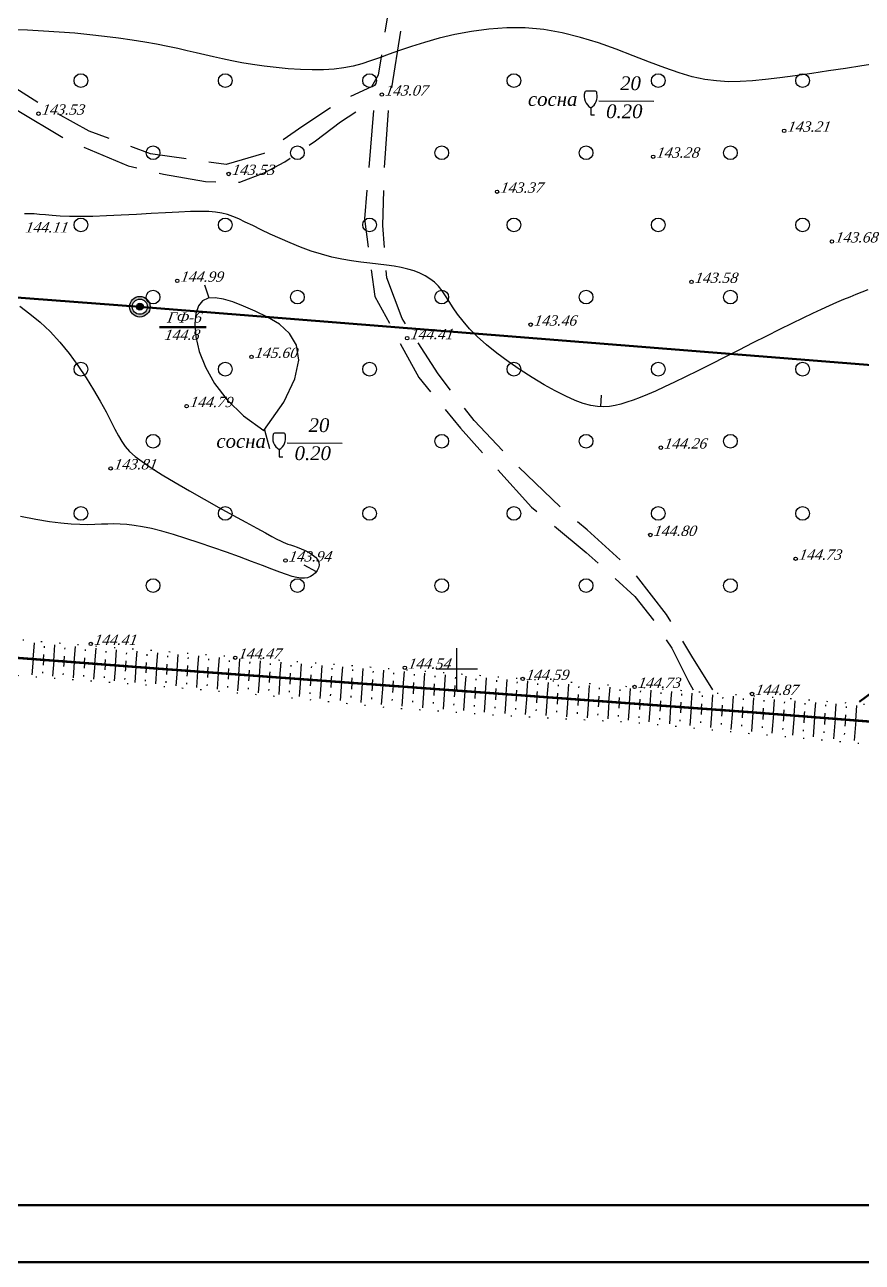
# Model space of a CAD drawing. Header units: millimetres. Extents: x 1400 to 4853, y -623 to 1865.
# Drawn here: x 2682.7 to 2755.8, y 1261.5 to 1369.6 of the extents above; entities that cross this region are included whole.
import ezdxf

# ---------------------------------------------------------------- set-up
doc = ezdxf.new("R2010")
doc.units = ezdxf.units.MM
doc.set_wipeout_variables(frame=1)
for name, pattern in [('ADOT1', [1.6, 0.1, -1.5]), ('AHIDDEN2', [3, 1.5, -1.5]), ('AHIDDEN4', [7, 5, -2])]:
    doc.linetypes.add(name, pattern=pattern)
for name, color, linetype in [('CONT-MNR', 7, 'Continuous'), ('жел_дор', 7, 'Continuous'), ('кресты', 7, 'Continuous'), ('ПИКЕТЫ', 7, 'Continuous'), ('проы', 7, 'Continuous'), ('РАСТИТ', 7, 'Continuous'), ('РЕЛЬЕФ', 7, 'Continuous'), ('Скважины', 7, 'Continuous'), ('СІТУАЦІЯ', 7, 'Continuous')]:
    doc.layers.add(name, color=color, linetype=linetype)
doc.styles.add('grad', font='timesi.ttf')
doc.styles.add('universw', font='timesi.ttf', dxfattribs={"oblique": 10})

# ---------------------------------------------------------------- blocks, each defined once
blk = doc.blocks.new('390_2')
at = {"color": 0, "linetype": 'Continuous', "lineweight": 0}
blk.add_wipeout([(0.56, -0.02), (0.56, 0.02), (0.02, 0.02), (0.02, 1.02), (0.15, 1.11), (0.31, 1.24), (0.46, 1.38), (0.62, 1.58), (0.73, 1.77), (0.84, 2), (0.9, 2.21), (0.95, 2.44), (0.96, 2.61), (0.96, 2.86), (0.94, 3.01), (0.89, 3.24), (0.86, 3.33), (0.82, 3.39), (0.77, 3.44), (0.7, 3.46), (-0.38, 3.46), (-0.69, 3.46), (-0.8, 3.42), (-0.85, 3.37), (-0.89, 3.28), (-0.93, 3.11), (-0.96, 2.93), (-0.97, 2.66), (-0.95, 2.39), (-0.91, 2.19), (-0.85, 2.03), (-0.78, 1.85), (-0.67, 1.65), (-0.56, 1.5), (-0.45, 1.37), (-0.28, 1.21), (-0.13, 1.09), (-0.02, 1.02), (-0.02, -0.02)], dxfattribs=at)
at = {"color": 0, "linetype": 'Continuous'}
blk.add_lwpolyline([(0.89, 3.12), (0.86, 3.28, 0.283123), (0.7, 3.44), (-0.69, 3.44, 0.301637), (-0.87, 3.28, 0.346308), (0, 1.03, 0.325277)], format="xyb", close=True, dxfattribs=at)
blk.add_lwpolyline([(0, 1.03), (0, 0), (0.54, 0)], dxfattribs=at)
blk = doc.blocks.new('372')
blk.add_circle((0, 0), 1)
blk = doc.blocks.new('368')
at = {"color": 0, "linetype": 'Continuous'}
blk.add_blockref('372', (0, 0), dxfattribs=at)
blk = doc.blocks.new('A$C0DFD615A')
at = {"layer": 'Скважины', "linetype": 'Continuous'}
h = blk.add_hatch(color=6, dxfattribs=at)
h.paths.add_polyline_path([(-3, 0, 1), (3, 0, 1)])
h.paths.add_polyline_path([(2.2, 0, -1), (-2.2, 0, -1)], flags=16)
at = {"layer": 'Скважины', "linetype": 'Continuous', "lineweight": 50}
h = blk.add_hatch(color=6, dxfattribs=at)
edge = h.paths.add_edge_path()
edge.add_arc((0, 0), 1, 0, 360)
at = {"layer": 'Скважины', "color": 0, "linetype": 'Continuous'}
for radius in [3, 2.2, 1]:
    blk.add_circle((0, 0), radius, dxfattribs=at)

msp = doc.modelspace()

# ---------------------------------------------------------------- hatches: boundary and pattern name
at = {"layer": 'Скважины', "linetype": 'Continuous'}
h = msp.add_hatch(color=6, dxfattribs=at)
h.paths.add_polyline_path([(2691.8023, 1344.9267, 1), (2693.6023, 1344.9267, 1)])
h.paths.add_polyline_path([(2693.3623, 1344.9267, -1), (2692.0423, 1344.9267, -1)], flags=16)
at = {"layer": 'Скважины', "linetype": 'Continuous', "lineweight": 50}
h = msp.add_hatch(color=6, dxfattribs=at)
edge = h.paths.add_edge_path()
edge.add_arc((2692.7023, 1344.9267), 0.3, 0, 360)

# ---------------------------------------------------------------- linework, layer by layer
at = {"lineweight": 50}
for points in [[(3351.713, 1865.4673), (3351.713, 1261.4673), (2485.713, 1261.4673), (2485.713, 1865.4673)], [(3346.713, 1860.4673), (3346.713, 1266.4673), (2505.713, 1266.4673), (2505.713, 1860.4673)]]:
    msp.add_lwpolyline(points, close=True, dxfattribs=at)
at = {"color": 7, "linetype": 'Continuous', "lineweight": 50, "flags": 128}
msp.add_lwpolyline([(2758.0423, 1339.7067), (2692.7023, 1344.9267), (2583.6093, 1353.1827, -0.37665893), (2557.6357, 1380.3754), (2553.3126, 1443.2455), (2551.4534, 1466.9327), (2559.0536, 1529.656), (2564.1924, 1580.9801), (2565.5951, 1599.3905), (2569.222, 1641.163, -0.34034588), (2591.1699, 1664.6371), (2631.7289, 1667.7403), (2712.8418, 1675.4467), (2806.1546, 1677.7296)], format="xyb", dxfattribs=at)
at = {"layer": 'CONT-MNR', "color": 30, "linetype": 'Continuous', "flags": 128}
for points in [[(2757.0604, 1366.1749), (2755.7181, 1365.9619), (2754.2904, 1365.7405), (2752.8191, 1365.5181), (2751.346, 1365.3021), (2749.9131, 1365.0997), (2748.5622, 1364.9184), (2747.3236, 1364.7659), (2746.1808, 1364.652), (2745.1058, 1364.5868), (2744.0704, 1364.5806), (2743.0467, 1364.6436), (2742.0065, 1364.786), (2740.9218, 1365.018), (2739.7645, 1365.3498), (2738.5132, 1365.7844), (2737.1734, 1366.296), (2735.7574, 1366.8516), (2734.2773, 1367.4182), (2732.7454, 1367.9629), (2731.1738, 1368.4524), (2729.5748, 1368.854), (2727.9605, 1369.1346), (2726.3441, 1369.27), (2724.742, 1369.2723), (2723.1714, 1369.1624), (2721.6497, 1368.9609), (2720.1941, 1368.6889), (2718.822, 1368.3672), (2717.5507, 1368.0166), (2716.3974, 1367.658), (2715.372, 1367.3097), (2714.4543, 1366.9796), (2713.6168, 1366.6728), (2712.8318, 1366.3946), (2712.0718, 1366.1502), (2711.3092, 1365.945), (2710.5163, 1365.784), (2709.6656, 1365.6727), (2708.7376, 1365.6143), (2707.7448, 1365.6046), (2706.7079, 1365.6377), (2705.6478, 1365.7075), (2704.5851, 1365.808), (2703.5404, 1365.9331), (2702.5345, 1366.0769), (2701.588, 1366.2332), (2700.7149, 1366.3969), (2699.9015, 1366.5663), (2699.1274, 1366.7407), (2698.372, 1366.9191), (2697.6149, 1367.1009), (2696.8356, 1367.2851), (2696.0137, 1367.4709), (2695.1286, 1367.6576), (2694.1646, 1367.8439), (2693.1238, 1368.0276), (2692.0134, 1368.2057), (2690.8402, 1368.3756), (2689.6112, 1368.5345), (2688.3332, 1368.6797), (2687.0134, 1368.8083), (2685.6585, 1368.9177), (2684.2778, 1369.0055), (2682.8898, 1369.0713), (2681.5153, 1369.1149)], [(2756.2468, 1346.4002), (2755.7314, 1346.1989), (2755.2077, 1345.9907), (2754.6726, 1345.7738), (2754.1156, 1345.5424), (2753.5239, 1345.2894), (2752.885, 1345.0081), (2752.1862, 1344.6913), (2751.4151, 1344.3322), (2750.5589, 1343.9238), (2749.6051, 1343.4592), (2748.5478, 1342.9352), (2747.4074, 1342.3636), (2746.2111, 1341.76), (2744.9862, 1341.14), (2743.7598, 1340.5192), (2742.559, 1339.9132), (2741.4112, 1339.3375), (2740.3435, 1338.8078), (2739.3766, 1338.3364), (2738.5061, 1337.9226), (2737.7209, 1337.5622), (2737.0102, 1337.2515), (2736.3629, 1336.9862), (2735.7681, 1336.7626), (2735.2149, 1336.5765), (2734.6923, 1336.4239), (2734.1885, 1336.3032), (2733.6885, 1336.2217), (2733.1764, 1336.1893), (2732.6363, 1336.2157), (2732.0523, 1336.3106), (2731.4084, 1336.4838), (2730.6889, 1336.745), (2729.8777, 1337.104), (2728.9668, 1337.5658), (2727.979, 1338.1175), (2726.9449, 1338.7412), (2725.895, 1339.4192), (2724.8599, 1340.1338), (2723.8703, 1340.8673), (2722.9566, 1341.6019), (2722.1496, 1342.3199), (2721.471, 1343.0063), (2720.9082, 1343.6566), (2720.4395, 1344.2693), (2720.0437, 1344.8425), (2719.6991, 1345.3746), (2719.3843, 1345.864), (2719.078, 1346.3088), (2718.7585, 1346.7075), (2718.4078, 1347.0591), (2718.0214, 1347.3663), (2717.5981, 1347.6326), (2717.1367, 1347.8613), (2716.636, 1348.056), (2716.095, 1348.2201), (2715.5124, 1348.357), (2714.8871, 1348.4702), (2714.2185, 1348.5642), (2713.5091, 1348.6481), (2712.7617, 1348.7318), (2711.9793, 1348.8256), (2711.1649, 1348.9393), (2710.3215, 1349.0832), (2709.4521, 1349.2673), (2708.5596, 1349.5016), (2707.6489, 1349.7923), (2706.7322, 1350.129), (2705.8239, 1350.4978), (2704.9379, 1350.8842), (2704.0885, 1351.2742), (2703.2899, 1351.6534), (2702.5562, 1352.0079), (2701.9017, 1352.3232), (2701.3324, 1352.5882), (2700.8227, 1352.8033), (2700.3388, 1352.9718), (2699.8472, 1353.0971), (2699.3141, 1353.1827), (2698.7058, 1353.2317), (2697.9887, 1353.2477), (2697.1289, 1353.2339), (2696.1055, 1353.1944), (2694.9474, 1353.1358), (2693.6964, 1353.0655), (2692.3939, 1352.9909), (2691.0816, 1352.9191), (2689.8012, 1352.8576), (2688.5942, 1352.8137), (2687.5023, 1352.7947), (2686.5568, 1352.8052), (2685.7476, 1352.8391), (2685.0545, 1352.8874), (2684.4569, 1352.9413), (2683.9346, 1352.9919), (2683.4673, 1353.0303), (2683.0345, 1353.0475), (2682.6159, 1353.0348)]]:
    msp.add_lwpolyline(points, dxfattribs=at)
for points, elevation in [([(2698.7505, 1345.6658), (2698.365, 1346.8124)], 43.5), ([(2732.9399, 1336.2009), (2732.9959, 1337.1946)], 43.2), ([(2708.1093, 1321.777), (2707.0426, 1322.3475)], 43.2)]:
    msp.add_lwpolyline(points, dxfattribs=dict(at, elevation=elevation))
at = {"layer": 'CONT-MNR', "color": 30, "linetype": 'Continuous', "const_width": 0.18, "flags": 128}
msp.add_lwpolyline([(2756.7077, 1311.3062), (2755.4942, 1310.4124)], dxfattribs=at)
at = {"layer": 'жел_дор', "color": 7, "linetype": 'Continuous', "const_width": 0.21, "flags": 128}
msp.add_lwpolyline([(2545.1769, 1324.5688), (2568.6355, 1322.6922), (2598.6475, 1320.5455), (2656.7669, 1316.1857), (2693.7945, 1313.3511), (2746.2355, 1309.4923), (2810.4293, 1304.4394), (2873.3997, 1299.6198), (2917.8524, 1296.1617), (2955.541, 1293.183), (2979.0492, 1291.4119), (3006.4384, 1289.3544)], dxfattribs=at)
at = {"layer": 'кресты', "color": 3, "linetype": 'Continuous'}
for p, q in [((2720.3623, 1311.5067), (2720.3623, 1315.1067)), ((2718.5623, 1313.3067), (2722.1623, 1313.3067))]:
    msp.add_line(p, q, dxfattribs=at)
at = {"layer": 'ПИКЕТЫ', "color": 7, "linetype": 'Continuous'}
for centre in [(2713.8213, 1363.4558), (2683.8479, 1361.7836), (2748.942, 1360.2915), (2737.5051, 1358.0256), (2700.454, 1356.5193), (2723.884, 1354.9676), (2753.1129, 1350.623), (2695.9653, 1347.1874), (2740.8573, 1347.0904), (2726.8173, 1343.3593), (2716.0316, 1342.1749), (2702.448, 1340.5417), (2696.7843, 1336.2416), (2738.1731, 1332.6176), (2690.1529, 1330.8017), (2737.257, 1324.9913), (2749.9457, 1322.91), (2705.4128, 1322.7584), (2688.4137, 1315.4716), (2701.0255, 1314.2662), (2715.8308, 1313.3895), (2726.1178, 1312.4143), (2735.8846, 1311.7208), (2746.1341, 1311.1001)]:
    msp.add_circle(centre, 0.15, dxfattribs=at)
at = {"layer": 'РАСТИТ', "color": 7}
for points in [[(2732.7646, 1362.9057), (2737.5564, 1362.8802)], [(2705.5682, 1333.0423), (2710.3601, 1333.0168)]]:
    msp.add_lwpolyline(points, dxfattribs=at)
at = {"layer": 'РЕЛЬЕФ', "color": 7, "linetype": 'Continuous'}
for p, q in [((2683.3856, 1314.1479), (2683.4932, 1315.5541)), ((2684.2829, 1314.0792), (2684.3187, 1314.5461)), ((2684.3645, 1315.1443), (2684.3736, 1315.264)), ((2685.1803, 1314.0105), (2685.2871, 1315.4055)), ((2686.0777, 1313.9418), (2686.1132, 1314.4049)), ((2686.159, 1315.0032), (2686.1681, 1315.1228)), ((2686.9751, 1313.8731), (2687.081, 1315.2568)), ((2687.9534, 1314.862), (2687.9626, 1314.9817)), ((2688.7699, 1313.7358), (2688.8749, 1315.1082)), ((2689.7479, 1314.7211), (2689.7571, 1314.8407)), ((2690.5646, 1313.5984), (2690.6693, 1314.9658)), ((2691.5427, 1314.5838), (2691.5519, 1314.7035)), ((2692.3594, 1313.461), (2692.4641, 1314.8289)), ((2693.3375, 1314.4466), (2693.3466, 1314.5662)), ((2694.1542, 1313.3246), (2694.2549, 1314.6923)), ((2695.1293, 1314.3121), (2695.1381, 1314.4318)), ((2695.9494, 1313.1925), (2696.0497, 1314.5559)), ((2697.7446, 1313.0604), (2697.8446, 1314.4194)), ((2683.3856, 1314.1479), (2683.2814, 1312.7868)), ((2684.2829, 1314.0792), (2684.2482, 1313.626)), ((2685.1803, 1314.0105), (2685.0764, 1312.6525)), ((2686.0777, 1313.9418), (2686.0431, 1313.4897)), ((2686.9751, 1313.8731), (2686.8714, 1312.5181)), ((2687.8725, 1313.8045), (2687.8379, 1313.3533)), ((2687.8725, 1313.8045), (2687.9076, 1314.2638)), ((2688.7699, 1313.7358), (2688.6664, 1312.3838)), ((2689.6672, 1313.6671), (2689.6328, 1313.2169)), ((2689.6672, 1313.6671), (2689.7021, 1314.1228)), ((2690.5646, 1313.5984), (2690.4614, 1312.2494)), ((2691.462, 1313.5297), (2691.4276, 1313.0805)), ((2691.462, 1313.5297), (2691.4969, 1313.9856)), ((2692.3594, 1313.461), (2692.2564, 1312.115)), ((2693.2568, 1313.3923), (2693.2225, 1312.9441)), ((2693.2568, 1313.3923), (2693.2917, 1313.8483)), ((2694.1542, 1313.3246), (2694.0553, 1311.9805)), ((2695.0518, 1313.2586), (2695.0186, 1312.8071)), ((2695.0518, 1313.2586), (2695.0853, 1313.7138)), ((2696.847, 1313.1265), (2696.8804, 1313.5802)), ((2696.9244, 1314.1786), (2696.9332, 1314.2983)), ((2698.6421, 1312.9944), (2698.6754, 1313.4467)), ((2698.7195, 1314.045), (2698.7283, 1314.1647)), ((2699.5397, 1312.9284), (2699.6394, 1314.283)), ((2700.4373, 1312.8623), (2700.4705, 1313.3131)), ((2700.5145, 1313.9115), (2700.5233, 1314.0312)), ((2701.3349, 1312.7963), (2701.4343, 1314.1465)), ((2702.3096, 1313.778), (2702.3184, 1313.8976)), ((2703.1301, 1312.6642), (2703.2291, 1314.0101)), ((2704.1046, 1313.6444), (2704.1134, 1313.7641)), ((2704.9252, 1312.5321), (2705.0239, 1313.8736)), ((2705.8997, 1313.5109), (2705.9085, 1313.6306)), ((2706.7204, 1312.4), (2706.8188, 1313.7372)), ((2707.6948, 1313.3773), (2707.7036, 1313.497)), ((2708.5156, 1312.2679), (2708.6136, 1313.6008)), ((2709.4898, 1313.2438), (2709.4986, 1313.3635)), ((2710.3107, 1312.1358), (2710.4085, 1313.4643)), ((2712.1059, 1312.0037), (2712.2033, 1313.3279)), ((2684.2024, 1313.0278), (2684.1933, 1312.9081)), ((2685.9973, 1312.8914), (2685.9881, 1312.7718)), ((2687.7921, 1312.755), (2687.783, 1312.6354)), ((2689.587, 1312.6186), (2689.5778, 1312.499)), ((2691.3818, 1312.4823), (2691.3727, 1312.3626)), ((2693.1767, 1312.3459), (2693.1675, 1312.2262)), ((2694.9746, 1312.2087), (2694.9658, 1312.089)), ((2695.9494, 1313.1925), (2695.8489, 1311.8269)), ((2696.847, 1313.1265), (2696.8132, 1312.6676)), ((2697.7446, 1313.0604), (2697.6424, 1311.6726)), ((2698.6421, 1312.9944), (2698.6078, 1312.5281)), ((2699.5397, 1312.9284), (2699.436, 1311.5184)), ((2700.4373, 1312.8623), (2700.4025, 1312.3886)), ((2701.3349, 1312.7963), (2701.2295, 1311.3641)), ((2702.2325, 1312.7302), (2702.1971, 1312.2491)), ((2702.2325, 1312.7302), (2702.2655, 1313.1796)), ((2703.1301, 1312.6642), (2703.0231, 1311.2099)), ((2704.0276, 1312.5981), (2703.9917, 1312.1097)), ((2704.0276, 1312.5981), (2704.0606, 1313.046)), ((2704.9252, 1312.5321), (2704.8163, 1311.0517)), ((2705.8228, 1312.466), (2705.786, 1311.9653)), ((2705.8228, 1312.466), (2705.8557, 1312.9125)), ((2706.7204, 1312.4), (2706.6082, 1310.8758)), ((2707.618, 1312.3339), (2707.5801, 1311.8186)), ((2707.618, 1312.3339), (2707.6507, 1312.7789)), ((2708.5156, 1312.2679), (2708.4002, 1310.7)), ((2709.4131, 1312.2018), (2709.3742, 1311.6719)), ((2709.4131, 1312.2018), (2709.4458, 1312.6454)), ((2711.2083, 1312.0697), (2711.2408, 1312.5119)), ((2711.2849, 1313.1102), (2711.2937, 1313.2299)), ((2713.0035, 1311.9377), (2713.0359, 1312.3783)), ((2713.0799, 1312.9767), (2713.0887, 1313.0964)), ((2713.9011, 1311.8716), (2713.9982, 1313.1914)), ((2714.7986, 1311.8056), (2714.831, 1312.2448)), ((2714.875, 1312.8432), (2714.8838, 1312.9628)), ((2715.6962, 1311.7395), (2715.793, 1313.055)), ((2716.67, 1312.7096), (2716.6789, 1312.8293)), ((2717.4914, 1311.6074), (2717.5879, 1312.9185)), ((2718.4651, 1312.5761), (2718.4739, 1312.6957)), ((2719.2866, 1311.4753), (2719.3827, 1312.7821)), ((2720.2602, 1312.4425), (2720.269, 1312.5622)), ((2721.0817, 1311.3432), (2721.1776, 1312.6457)), ((2722.0552, 1312.309), (2722.064, 1312.4287)), ((2722.8769, 1311.2111), (2722.9724, 1312.5092)), ((2723.8503, 1312.1754), (2723.8591, 1312.2951)), ((2724.6721, 1311.079), (2724.7672, 1312.3728)), ((2726.4672, 1310.947), (2726.5622, 1312.2372)), ((2696.7692, 1312.0692), (2696.7604, 1311.9495)), ((2698.5638, 1311.9297), (2698.555, 1311.81)), ((2700.3584, 1311.7902), (2700.3496, 1311.6706)), ((2702.1531, 1311.6508), (2702.1442, 1311.5311)), ((2703.9477, 1311.5113), (2703.9389, 1311.3916)), ((2705.7419, 1311.3669), (2705.7331, 1311.2472)), ((2707.536, 1311.2202), (2707.5272, 1311.1005)), ((2710.3107, 1312.1358), (2710.1921, 1310.5242)), ((2711.2083, 1312.0697), (2711.1682, 1311.5253)), ((2712.1059, 1312.0037), (2711.9841, 1310.3484)), ((2713.0035, 1311.9377), (2712.9623, 1311.3786)), ((2713.9011, 1311.8716), (2713.776, 1310.1726)), ((2714.7986, 1311.8056), (2714.7567, 1311.2355)), ((2715.6962, 1311.7395), (2715.5706, 1310.0321)), ((2716.5938, 1311.6735), (2716.552, 1311.1053)), ((2716.5938, 1311.6735), (2716.626, 1312.1112)), ((2717.4914, 1311.6074), (2717.3662, 1309.9058)), ((2718.389, 1311.5414), (2718.3473, 1310.9751)), ((2718.389, 1311.5414), (2718.4211, 1311.9777)), ((2719.2866, 1311.4753), (2719.1618, 1309.7795)), ((2720.1841, 1311.4093), (2720.1426, 1310.845)), ((2720.1841, 1311.4093), (2720.2161, 1311.8441)), ((2721.0817, 1311.3432), (2720.9574, 1309.6532)), ((2721.9793, 1311.2772), (2721.9379, 1310.7148)), ((2721.9793, 1311.2772), (2722.0112, 1311.7106)), ((2722.8769, 1311.2111), (2722.753, 1309.5269)), ((2723.7745, 1311.1451), (2723.7332, 1310.5846)), ((2723.7745, 1311.1451), (2723.8063, 1311.5771)), ((2725.5696, 1311.013), (2725.6013, 1311.4435)), ((2725.6453, 1312.0419), (2725.6541, 1312.1616)), ((2727.3648, 1310.8809), (2727.3964, 1311.3108)), ((2727.4405, 1311.9092), (2727.4493, 1312.0289)), ((2728.2624, 1310.8149), (2728.3573, 1312.1041)), ((2729.16, 1310.7488), (2729.1916, 1311.1784)), ((2729.2356, 1311.7768), (2729.2444, 1311.8965)), ((2730.0575, 1310.6828), (2730.1523, 1311.9711)), ((2731.0307, 1311.6444), (2731.0396, 1311.7641)), ((2731.8527, 1310.5507), (2731.9474, 1311.838)), ((2732.8259, 1311.512), (2732.8347, 1311.6317)), ((2733.6479, 1310.4186), (2733.7425, 1311.705)), ((2734.621, 1311.3796), (2734.6298, 1311.4992)), ((2735.443, 1310.2865), (2735.5376, 1311.572)), ((2736.4162, 1311.2472), (2736.425, 1311.3668)), ((2737.2382, 1310.1544), (2737.3327, 1311.4389)), ((2738.2113, 1311.1147), (2738.2201, 1311.2344)), ((2739.0334, 1310.0223), (2739.1278, 1311.3059)), ((2740.0065, 1310.9823), (2740.0153, 1311.102)), ((2740.8285, 1309.8902), (2740.9229, 1311.1728)), ((2709.3301, 1311.0735), (2709.3213, 1310.9539)), ((2711.1242, 1310.9269), (2711.1154, 1310.8072)), ((2712.9183, 1310.7802), (2712.9095, 1310.6605)), ((2714.7127, 1310.6371), (2714.7039, 1310.5174)), ((2716.508, 1310.5069), (2716.4992, 1310.3872)), ((2718.3033, 1310.3767), (2718.2945, 1310.2571)), ((2720.0986, 1310.2466), (2720.0898, 1310.1269)), ((2721.8939, 1310.1164), (2721.8851, 1309.9967)), ((2724.6721, 1311.079), (2724.5487, 1309.4026)), ((2725.5696, 1311.013), (2725.5289, 1310.4601)), ((2726.4672, 1310.947), (2726.3464, 1309.3057)), ((2727.3648, 1310.8809), (2727.325, 1310.3397)), ((2728.2624, 1310.8149), (2728.1442, 1309.2087)), ((2729.16, 1310.7488), (2729.121, 1310.2193)), ((2730.0575, 1310.6828), (2729.942, 1309.1118)), ((2730.9551, 1310.6167), (2730.917, 1310.0989)), ((2730.9551, 1310.6167), (2730.9867, 1311.046)), ((2731.8527, 1310.5507), (2731.7397, 1309.0148)), ((2732.7503, 1310.4846), (2732.7131, 1309.9785)), ((2732.7503, 1310.4846), (2732.7819, 1310.9136)), ((2733.6479, 1310.4186), (2733.5375, 1308.9179)), ((2734.5455, 1310.3525), (2734.5091, 1309.8582)), ((2734.5455, 1310.3525), (2734.577, 1310.7812)), ((2735.443, 1310.2865), (2735.3352, 1308.8209)), ((2736.3406, 1310.2204), (2736.3048, 1309.7335)), ((2736.3406, 1310.2204), (2736.3721, 1310.6488)), ((2737.2382, 1310.1544), (2737.1294, 1308.6751)), ((2738.1358, 1310.0883), (2738.0991, 1309.5891)), ((2738.1358, 1310.0883), (2738.1673, 1310.5164)), ((2739.0334, 1310.0223), (2738.9218, 1308.5059)), ((2739.931, 1309.9563), (2739.9624, 1310.3839)), ((2741.7261, 1309.8242), (2741.7576, 1310.2515)), ((2741.8016, 1310.8499), (2741.8104, 1310.9696)), ((2742.6237, 1309.7581), (2742.7179, 1311.0389)), ((2743.5213, 1309.6921), (2743.5527, 1310.1186)), ((2743.5967, 1310.717), (2743.6055, 1310.8366)), ((2744.4189, 1309.626), (2744.5129, 1310.9043)), ((2745.3918, 1310.584), (2745.4006, 1310.7037)), ((2746.214, 1309.4939), (2746.3079, 1310.7697)), ((2747.1919, 1310.4476), (2747.2013, 1310.5672)), ((2748.0085, 1309.3528), (2748.1093, 1310.6337)), ((2748.9865, 1310.3082), (2748.9959, 1310.4279)), ((2749.803, 1309.2115), (2749.9043, 1310.4982)), ((2750.7811, 1310.1689), (2750.7905, 1310.2885)), ((2751.5975, 1309.0703), (2751.6992, 1310.3626)), ((2752.5758, 1310.0295), (2752.5852, 1310.1492)), ((2753.3919, 1308.929), (2753.4941, 1310.2271)), ((2754.3704, 1309.8902), (2754.3798, 1310.0098)), ((2755.1864, 1308.7878), (2755.289, 1310.0916)), ((2723.6892, 1309.9862), (2723.6804, 1309.8666)), ((2725.4849, 1309.8617), (2725.4761, 1309.742)), ((2727.2809, 1309.7413), (2727.2721, 1309.6216)), ((2729.077, 1309.6209), (2729.0682, 1309.5012)), ((2730.873, 1309.5005), (2730.8642, 1309.3809)), ((2732.669, 1309.3802), (2732.6602, 1309.2605)), ((2734.4651, 1309.2598), (2734.4562, 1309.1401)), ((2736.2608, 1309.1351), (2736.252, 1309.0155)), ((2738.055, 1308.9907), (2738.0462, 1308.871)), ((2739.931, 1309.9563), (2739.8933, 1309.4446)), ((2740.8285, 1309.8902), (2740.7142, 1308.3367)), ((2741.7261, 1309.8242), (2741.6876, 1309.3002)), ((2742.6237, 1309.7581), (2742.5067, 1308.1675)), ((2743.5213, 1309.6921), (2743.4818, 1309.1557)), ((2744.4189, 1309.626), (2744.2991, 1307.9984)), ((2745.3165, 1309.56), (2745.2761, 1309.0112)), ((2745.3165, 1309.56), (2745.3478, 1309.9856)), ((2746.214, 1309.4939), (2746.0917, 1307.8316)), ((2747.1113, 1309.4234), (2747.0674, 1308.8665)), ((2747.1113, 1309.4234), (2747.1448, 1309.8494)), ((2748.0085, 1309.3528), (2747.8763, 1307.6729)), ((2748.9057, 1309.2822), (2748.8614, 1308.7192)), ((2748.9057, 1309.2822), (2748.9394, 1309.7101)), ((2749.803, 1309.2115), (2749.6693, 1307.5136)), ((2750.7002, 1309.1409), (2750.6554, 1308.5719)), ((2750.7002, 1309.1409), (2750.734, 1309.5707)), ((2751.5975, 1309.0703), (2751.4624, 1307.3542)), ((2752.4947, 1308.9997), (2752.4494, 1308.4246)), ((2752.4947, 1308.9997), (2752.5287, 1309.4314)), ((2753.3919, 1308.929), (2753.2554, 1307.1948)), ((2754.2892, 1308.8584), (2754.3233, 1309.2921)), ((2739.8493, 1308.8462), (2739.8405, 1308.7265)), ((2741.6435, 1308.7018), (2741.6347, 1308.5821)), ((2743.4378, 1308.5573), (2743.429, 1308.4376)), ((2745.232, 1308.4129), (2745.2232, 1308.2932)), ((2747.0204, 1308.2683), (2747.0109, 1308.1487)), ((2748.8144, 1308.121), (2748.8049, 1308.0014)), ((2750.6083, 1307.9737), (2750.5989, 1307.8541)), ((2754.2892, 1308.8584), (2754.2434, 1308.2773)), ((2755.1864, 1308.7878), (2755.0483, 1307.0335)), ((2752.4023, 1307.8265), (2752.3929, 1307.7068)), ((2754.1963, 1307.6792), (2754.1869, 1307.5595))]:
    msp.add_line(p, q, dxfattribs=at)
at = {"layer": 'РЕЛЬЕФ', "color": 7, "linetype": 'ADOT1', "flags": 128}
for points in [[(3007.9891, 1290.5775), (2991.6685, 1291.7795), (2969.915, 1293.506), (2964.8625, 1293.9467), (2963.6194, 1294.0669), (2946.4367, 1295.6697), (2929.4946, 1296.8717), (2912.4322, 1298.1139), (2895.3297, 1299.356), (2878.1871, 1300.9988), (2861.3252, 1302.0807), (2844.1826, 1303.3228), (2827.04, 1304.7653), (2809.9776, 1306.1276), (2792.9152, 1307.4098), (2775.8528, 1308.692), (2758.7904, 1309.9742), (2741.728, 1311.2564), (2726.1178, 1312.4143), (2689.7088, 1315.1919), (2661.6254, 1317.5387), (2643.9426, 1318.7823), (2629.4235, 1319.561), (2618.2711, 1320.1374), (2596.8338, 1321.6766), (2582.1563, 1322.8934), (2562.8361, 1325.0216), (2554.2341, 1325.5276), (2544.7482, 1326.2321)], [(2544.8377, 1323.3125), (2553.7482, 1322.3276), (2567.7055, 1321.0669), (2575.9064, 1320.3971), (2584.7244, 1319.9204), (2596.7104, 1319.1719), (2610.4178, 1318.1849), (2619.6043, 1317.6333), (2632.5216, 1316.5277), (2640.7619, 1315.9367), (2651.3935, 1315.1072), (2661.0927, 1314.4374), (2673.0657, 1313.5242), (2682.4494, 1312.6969), (2694.1036, 1311.8267), (2704.473, 1310.9206), (2714.2742, 1309.9321), (2724.407, 1309.223), (2735.9037, 1308.6281), (2745.6817, 1307.6825), (2754.4564, 1306.8926), (2762.0265, 1306.1835), (2778.8087, 1304.6815), (2785.3931, 1304.1693), (2795.9881, 1303.3777), (2806.1209, 1302.7868), (2816.008, 1301.9904), (2827.7927, 1300.9828), (2838.0932, 1300.1621), (2845.2775, 1299.7214), (2854.4153, 1298.9027), (2861.0954, 1298.5249), (2871.2108, 1298.0194), (2877.1346, 1297.5157), (2885.8914, 1297.1476), (2893.096, 1296.7131), (2901.3436, 1295.9365), (2907.0576, 1295.6882), (2912.3368, 1294.7883), (2921.0823, 1294.1675), (2927.7279, 1293.702), (2934.61, 1293.1711), (2941.1314, 1292.5505), (2945.5722, 1292.1161), (2950.3406, 1291.8035), (2958.8495, 1291.0898), (2964.3947, 1290.5289), (2971.3509, 1290.1566), (2982.0794, 1289.0356), (2993.5215, 1287.9459), (2999.4839, 1287.3253), (3010.9921, 1286.6997)]]:
    msp.add_lwpolyline(points, dxfattribs=at)
at = {"layer": 'Скважины', "color": 0, "linetype": 'Continuous', "lineweight": 50}
msp.add_line((2694.4111, 1343.1376), (2698.4899, 1343.1376), dxfattribs=at)
at = {"layer": 'Скважины', "color": 0, "linetype": 'Continuous'}
for radius in [0.9, 0.66, 0.3]:
    msp.add_circle((2692.7023, 1344.9267), radius, dxfattribs=at)
at = {"layer": 'СІТУАЦІЯ', "color": 7, "linetype": 'AHIDDEN4', "flags": 128}
for points in [[(2677.8582, 1390.3611), (2707.0424, 1387.3151), (2713.4546, 1386.7675), (2714.3495, 1383.9099), (2715.336, 1380.5146), (2715.1715, 1375.8051), (2713.5031, 1365.1589), (2712.9103, 1364.1359), (2710.216, 1362.8975), (2706.929, 1360.6899), (2703.5342, 1358.3207), (2700.2472, 1357.3515), (2693.6192, 1358.2669), (2688.2845, 1360.2591), (2683.9736, 1362.6283), (2676.2832, 1367.5345), (2671.2718, 1371.5189), (2664.6438, 1377.4956), (2660.5485, 1380.834), (2657.3153, 1382.88), (2655.106, 1383.7416), (2651.5496, 1384.3338), (2649.3077, 1384.1978), (2646.6134, 1383.2824), (2643.488, 1382.044), (2640.3088, 1381.3979), (2636.0518, 1381.7209), (2632.8186, 1381.7209)], [(2742.7111, 1311.4555), (2740.8879, 1314.4033), (2738.667, 1318.0468), (2735.8826, 1321.6571), (2731.7329, 1325.4418), (2730.0755, 1326.7998), (2725.6337, 1331.0394), (2721.8774, 1335.0011), (2718.7284, 1339.0752), (2715.6049, 1343.8966), (2714.2458, 1347.4406), (2713.9131, 1352.0295), (2714.0457, 1356.8322), (2714.4104, 1362.2466), (2715.9909, 1372.2445), (2716.5334, 1377.1232), (2716.5334, 1381.0846), (2715.6763, 1384.3348), (2714.7509, 1386.6156)], [(2632.8417, 1379.8629), (2636.8513, 1379.7037), (2642.2948, 1380.1017), (2646.9151, 1381.6937), (2648.8392, 1382.2786), (2650.459, 1382.6766), (2652.6098, 1382.7297), (2655.929, 1381.6683), (2657.9041, 1380.5715), (2663.7459, 1375.9017), (2669.6495, 1371.0884), (2673.7122, 1367.4799), (2677.1755, 1364.9728), (2681.9817, 1362.1072), (2686.3193, 1359.4971), (2691.6832, 1357.2418), (2694.7757, 1356.4935), (2698.4401, 1355.8567), (2701.4141, 1355.8036), (2703.5649, 1356.6262), (2705.3546, 1357.5837), (2708.0365, 1359.4145), (2710.2139, 1361.0595), (2712.4709, 1362.5719), (2713.1082, 1362.227), (2712.2946, 1352.6151), (2713.2166, 1345.8066), (2717.0509, 1338.7489), (2720.6833, 1334.3127), (2726.8903, 1327.4233), (2731.6663, 1323.4576), (2735.9042, 1319.6263), (2737.54, 1317.5499), (2739.1311, 1315.0989), (2740.5896, 1312.1841), (2740.9874, 1311.4555)]]:
    msp.add_lwpolyline(points, dxfattribs=at)

# ---------------------------------------------------------------- block references
at = {"layer": 'проы', "color": 0, "linetype": 'Continuous', "lineweight": 50, "xscale": 0.3, "yscale": 0.3, "zscale": 0.3}
msp.add_blockref('A$C0DFD615A', (2692.7023, 1344.9267), dxfattribs=at)
at = {"layer": 'РАСТИТ', "color": 7, "linetype": 'Continuous', "xscale": 0.6, "yscale": 0.6, "zscale": 0.6}
for p in [(2687.5507, 1364.67), (2700.1507, 1364.67), (2712.7507, 1364.67), (2725.3507, 1364.67), (2737.9507, 1364.67), (2750.5507, 1364.67), (2693.8507, 1358.37), (2706.4507, 1358.37), (2719.0507, 1358.37), (2731.6507, 1358.37), (2744.2507, 1358.37), (2687.5507, 1352.07), (2700.1507, 1352.07), (2712.7507, 1352.07), (2725.3507, 1352.07), (2737.9507, 1352.07), (2750.5507, 1352.07), (2693.8507, 1345.77), (2706.4507, 1345.77), (2719.0507, 1345.77), (2731.6507, 1345.77), (2744.2507, 1345.77), (2687.5507, 1339.47), (2700.1507, 1339.47), (2712.7507, 1339.47), (2725.3507, 1339.47), (2737.9507, 1339.47), (2750.5507, 1339.47), (2693.8507, 1333.17), (2719.0507, 1333.17), (2731.6507, 1333.17), (2744.2507, 1333.17), (2687.5507, 1326.87), (2700.1507, 1326.87), (2712.7507, 1326.87), (2725.3507, 1326.87), (2737.9507, 1326.87), (2750.5507, 1326.87), (2693.8507, 1320.57), (2706.4507, 1320.57), (2719.0507, 1320.57), (2731.6507, 1320.57), (2744.2507, 1320.57)]:
    msp.add_blockref('368', p, dxfattribs=at)

# ---------------------------------------------------------------- texts
at = {"layer": 'ПИКЕТЫ', "color": 7, "linetype": 'Continuous', "style": 'universw', "oblique": 10}
for s, p in [('143.07', (2714.0898, 1363.3691)), ('143.53', (2684.1164, 1361.6969)), ('143.21', (2749.2105, 1360.2048)), ('143.28', (2737.7736, 1357.9389)), ('143.53', (2700.7225, 1356.4326)), ('143.37', (2724.1525, 1354.8809)), ('144.11', (2682.677, 1351.4121)), ('143.68', (2753.3814, 1350.5363)), ('144.99', (2696.2338, 1347.1008)), ('143.58', (2741.1258, 1347.0037)), ('143.46', (2727.0858, 1343.2726)), ('144.41', (2716.3001, 1342.0882)), ('145.60', (2702.7165, 1340.455)), ('144.79', (2697.0528, 1336.1549)), ('144.26', (2738.4416, 1332.531)), ('143.81', (2690.4214, 1330.7151)), ('144.80', (2737.5255, 1324.9046)), ('143.94', (2705.6813, 1322.6717)), ('144.73', (2750.2142, 1322.8234)), ('144.41', (2688.6822, 1315.3849)), ('144.47', (2701.2941, 1314.1795)), ('144.54', (2716.0993, 1313.3028)), ('144.59', (2726.3864, 1312.3276)), ('144.73', (2736.1531, 1311.6341)), ('144.87', (2746.4026, 1311.0134))]:
    msp.add_text(s, height=0.9, dxfattribs=at).set_placement(p)
at = {"layer": 'РАСТИТ', "color": 7, "linetype": 'AHIDDEN2', "style": 'grad'}
for s, p in [('20', (2734.6243, 1363.8411)), ('сосна', (2726.5749, 1362.4638)), ('0.20', (2733.4029, 1361.3941)), ('20', (2707.428, 1333.9777)), ('сосна', (2699.3785, 1332.6003)), ('0.20', (2706.2066, 1331.5307))]:
    msp.add_text(s, height=1.2, dxfattribs=at).set_placement(p)
at = {"layer": 'Скважины', "color": 7, "style": 'universw', "oblique": 10}
for s, p in [('ГФ-6', (2695.0587, 1343.5408)), ('144.8', (2694.8197, 1342.0235, 43.5))]:
    msp.add_text(s, height=0.9, dxfattribs=at).set_placement(p)

# ---------------------------------------------------------------- next in the draw order: block references
at = {"layer": 'РАСТИТ', "color": 7, "linetype": 'AHIDDEN2', "xscale": 0.6, "yscale": 0.6, "zscale": 0.6}
for p in [(2732.0616, 1361.6865), (2704.8653, 1331.8231)]:
    msp.add_blockref('390_2', p, dxfattribs=at)

# ---------------------------------------------------------------- next in the draw order: linework, layer by layer
at = {"layer": 'CONT-MNR', "color": 30, "linetype": 'Continuous', "flags": 128}
for points in [[(2703.5196, 1334.114), (2705.2615, 1336.5917), (2706.2352, 1338.6234), (2706.5626, 1340.2642), (2706.3651, 1341.5694), (2705.7645, 1342.5942), (2704.8824, 1343.3938), (2703.8404, 1344.0235), (2702.7603, 1344.5386), (2701.7446, 1344.9808), (2700.8196, 1345.3387), (2699.9927, 1345.5877), (2699.271, 1345.7029), (2698.662, 1345.6595), (2698.1728, 1345.4328), (2697.8108, 1344.998), (2697.5832, 1344.3304), (2697.5014, 1343.4177), (2697.5924, 1342.2987), (2697.8877, 1341.0243), (2698.4184, 1339.6458), (2699.2157, 1338.2143), (2700.3108, 1336.7811), (2701.7351, 1335.3973), (2703.5196, 1334.114)], [(2682.2168, 1344.9626), (2683.0979, 1344.3091), (2683.9922, 1343.5781), (2684.8755, 1342.7543), (2685.7268, 1341.8299), (2686.5367, 1340.8281), (2687.2991, 1339.7797), (2688.0074, 1338.7157), (2688.6554, 1337.6669), (2689.2367, 1336.6643), (2689.7449, 1335.7387), (2690.1736, 1334.9211), (2690.5238, 1334.2324), (2690.825, 1333.6535), (2691.1143, 1333.1555), (2691.4286, 1332.7093), (2691.8047, 1332.2861), (2692.2795, 1331.8569), (2692.89, 1331.3925), (2693.6731, 1330.8641), (2694.6507, 1330.2519), (2695.7846, 1329.5732), (2697.0218, 1328.8542), (2698.3091, 1328.1216), (2699.5934, 1327.4016), (2700.8217, 1326.7207), (2701.9407, 1326.1054), (2702.8973, 1325.5821), (2703.6532, 1325.1699), (2704.2284, 1324.8585), (2704.6579, 1324.6303), (2704.9763, 1324.4679), (2705.2186, 1324.3536), (2705.4195, 1324.2698), (2705.614, 1324.199), (2705.8367, 1324.1237), (2706.1136, 1324.0292), (2706.4346, 1323.9136), (2706.7808, 1323.7777), (2707.133, 1323.6225), (2707.4723, 1323.4491), (2707.7796, 1323.2583), (2708.036, 1323.0511), (2708.2224, 1322.8286), (2708.3245, 1322.5928), (2708.3471, 1322.3511), (2708.2995, 1322.112), (2708.191, 1321.8838), (2708.0312, 1321.6751), (2707.8295, 1321.4944), (2707.5951, 1321.3501), (2707.3376, 1321.2507), (2707.0621, 1321.2032), (2706.7568, 1321.2086), (2706.4058, 1321.2662), (2705.9931, 1321.3755), (2705.5027, 1321.5359), (2704.9186, 1321.7469), (2704.2248, 1322.008), (2703.4053, 1322.3185), (2702.4524, 1322.6755), (2701.3912, 1323.0668), (2700.2547, 1323.4779), (2699.0763, 1323.894), (2697.8893, 1324.3008), (2696.7267, 1324.6834), (2695.622, 1325.0275), (2694.6083, 1325.3184), (2693.7102, 1325.5452), (2692.9178, 1325.7124), (2692.2126, 1325.8282), (2691.576, 1325.9007), (2690.9895, 1325.9381), (2690.4346, 1325.9486), (2689.8926, 1325.9404), (2689.3451, 1325.9215), (2688.773, 1325.9007), (2688.1553, 1325.8886), (2687.4706, 1325.8961), (2686.6975, 1325.9342), (2685.8145, 1326.0141), (2684.8001, 1326.1467), (2683.6328, 1326.3431), (2682.2914, 1326.6143)]]:
    msp.add_lwpolyline(points, dxfattribs=at)
at = {"layer": 'CONT-MNR', "color": 30, "linetype": 'Continuous', "elevation": 43.5, "flags": 128}
msp.add_lwpolyline([(2703.5674, 1334.182), (2704.0092, 1332.5547)], dxfattribs=at)

doc.saveas('drawing.dxf')
